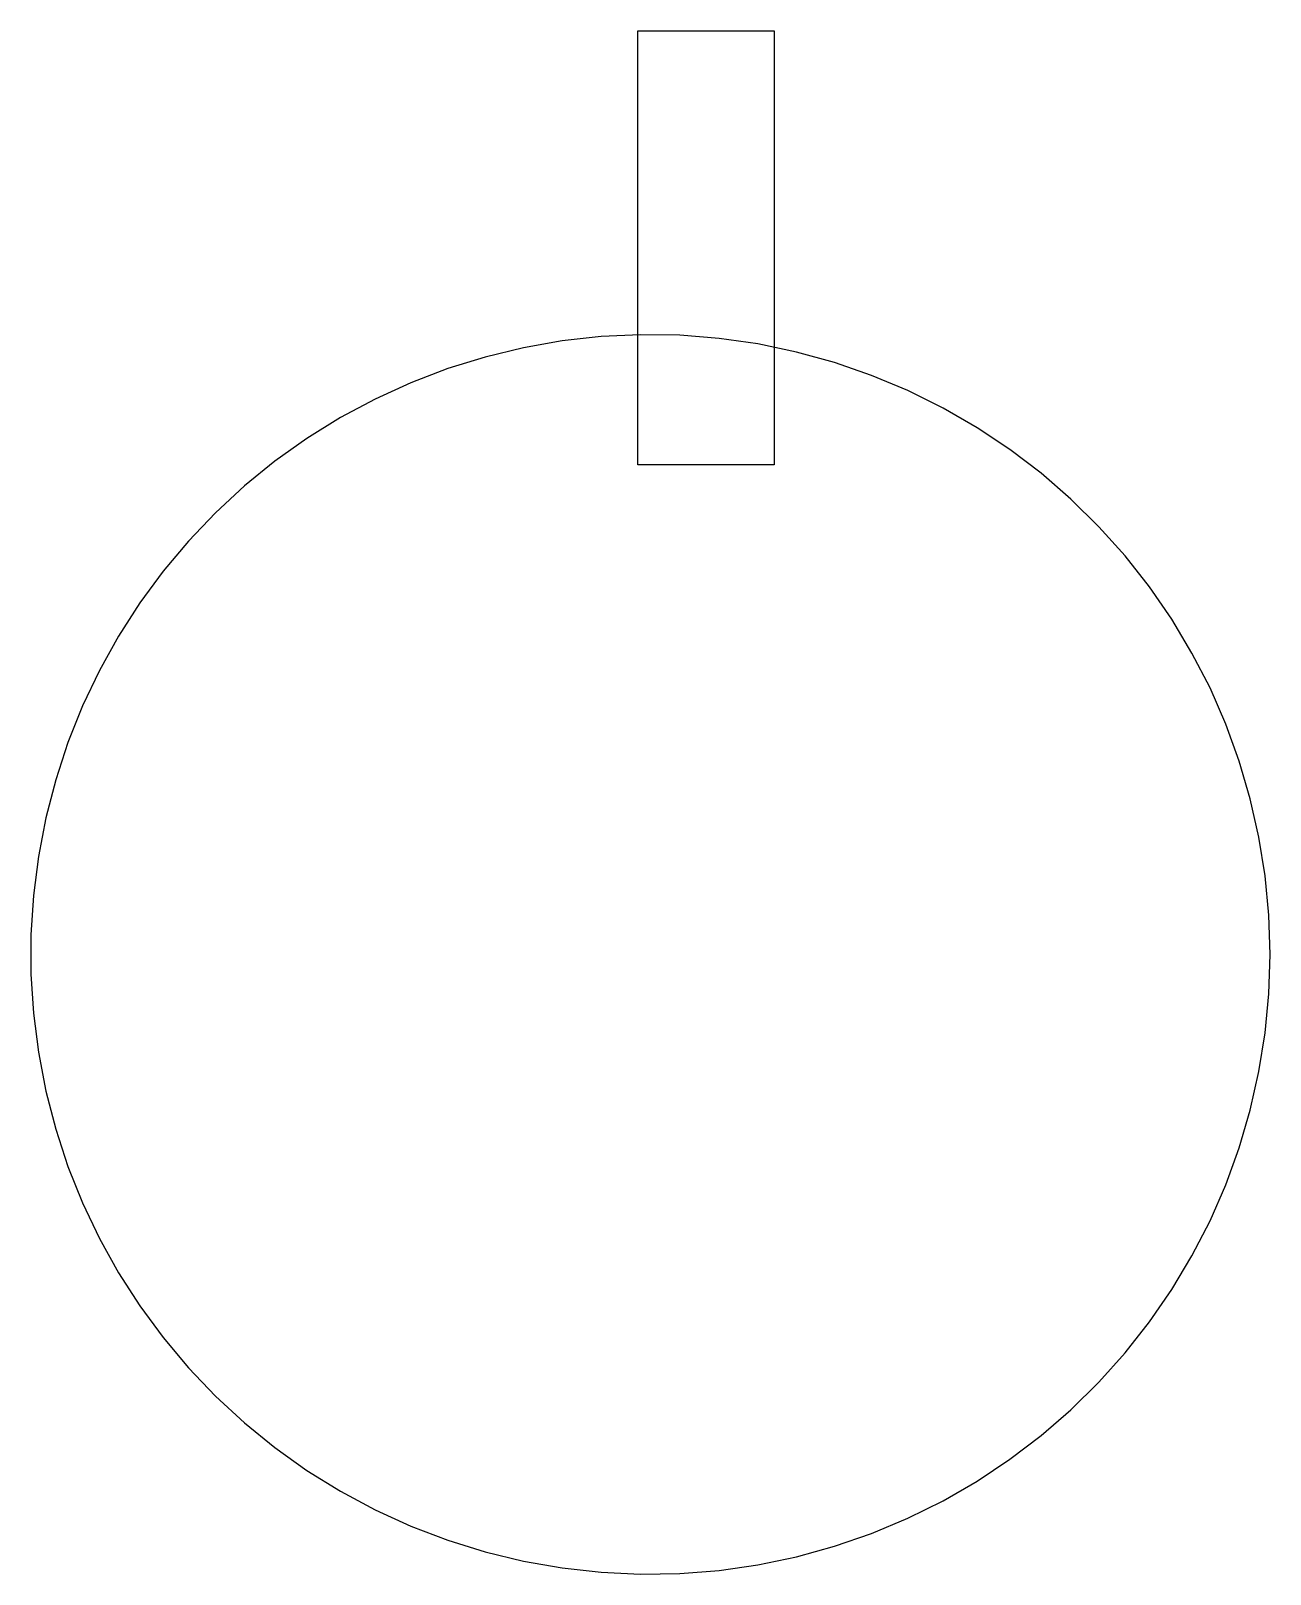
# Model space of a CAD drawing. Header units: metres. Extents: x -5 to 5, y -5 to 7.5.
import ezdxf

# ---------------------------------------------------------------- set-up
doc = ezdxf.new("R2010")
doc.units = ezdxf.units.M
doc.header["$MEASUREMENT"] = 0
doc.layers.add('2', color=7, linetype='Continuous')

msp = doc.modelspace()

# ---------------------------------------------------------------- linework, layer by layer
at = {"layer": '2', "linetype": 'Continuous'}
msp.add_lwpolyline([(-0.1, 7.45), (1, 7.45), (1, 3.95), (-0.1, 3.95)], close=True, dxfattribs=at)
at = {"layer": '2', "color": 83}
msp.add_polyline3d([(5, 0, 0), (4.99, 0.317, 0), (4.96, 0.633, 0), (4.91, 0.946, 0), (4.84, 1.256, 0), (4.75, 1.56, 0), (4.642, 1.858, 0), (4.515, 2.149, 0), (4.369, 2.431, 0), (4.206, 2.703, 0), (4.026, 2.965, 0), (3.83, 3.214, 0), (3.619, 3.45, 0), (3.393, 3.673, 0), (3.153, 3.881, 0), (2.9, 4.073, 0), (2.636, 4.249, 0), (2.361, 4.407, 0), (2.077, 4.548, 0), (1.784, 4.671, 0), (1.485, 4.775, 0), (1.179, 4.859, 0), (0.868, 4.924, 0), (0.554, 4.969, 0), (0.238, 4.994, 0), (-0.079, 4.999, 0), (-0.396, 4.984, 0), (-0.712, 4.949, 0), (-1.024, 4.894, 0), (-1.332, 4.819, 0), (-1.635, 4.725, 0), (-1.932, 4.612, 0), (-2.22, 4.48, 0), (-2.5, 4.33, 0), (-2.77, 4.163, 0), (-3.028, 3.979, 0), (-3.274, 3.779, 0), (-3.507, 3.563, 0), (-3.726, 3.334, 0), (-3.93, 3.091, 0), (-4.118, 2.835, 0), (-4.29, 2.568, 0), (-4.444, 2.291, 0), (-4.581, 2.005, 0), (-4.698, 1.71, 0), (-4.797, 1.409, 0), (-4.877, 1.102, 0), (-4.937, 0.79, 0), (-4.977, 0.475, 0), (-4.997, 0.159, 0), (-4.997, -0.159, 0), (-4.977, -0.475, 0), (-4.937, -0.79, 0), (-4.877, -1.102, 0), (-4.797, -1.409, 0), (-4.698, -1.71, 0), (-4.581, -2.005, 0), (-4.444, -2.291, 0), (-4.29, -2.568, 0), (-4.118, -2.835, 0), (-3.93, -3.091, 0), (-3.726, -3.334, 0), (-3.507, -3.563, 0), (-3.274, -3.779, 0), (-3.028, -3.979, 0), (-2.77, -4.163, 0), (-2.5, -4.33, 0), (-2.22, -4.48, 0), (-1.932, -4.612, 0), (-1.635, -4.725, 0), (-1.332, -4.819, 0), (-1.024, -4.894, 0), (-0.712, -4.949, 0), (-0.396, -4.984, 0), (-0.079, -4.999, 0), (0.238, -4.994, 0), (0.554, -4.969, 0), (0.868, -4.924, 0), (1.179, -4.859, 0), (1.485, -4.775, 0), (1.784, -4.671, 0), (2.077, -4.548, 0), (2.361, -4.407, 0), (2.636, -4.249, 0), (2.9, -4.073, 0), (3.153, -3.881, 0), (3.393, -3.673, 0), (3.619, -3.45, 0), (3.83, -3.214, 0), (4.026, -2.965, 0), (4.206, -2.703, 0), (4.369, -2.431, 0), (4.515, -2.149, 0), (4.642, -1.858, 0), (4.75, -1.56, 0), (4.84, -1.256, 0), (4.91, -0.946, 0), (4.96, -0.633, 0), (4.99, -0.317, 0), (5, 0, 0)], dxfattribs=at)

doc.saveas('drawing.dxf')
